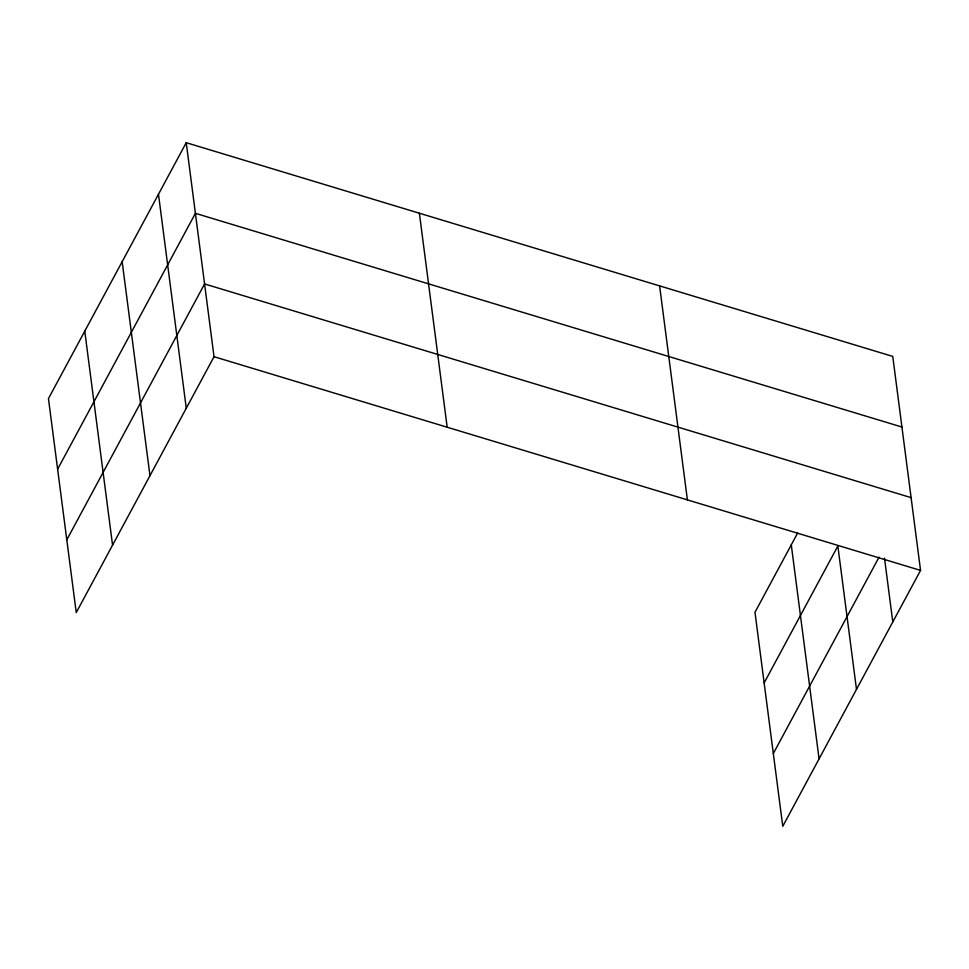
<?xml version="1.0" encoding="UTF-8"?>
<svg xmlns="http://www.w3.org/2000/svg" width="969" height="969" viewBox="0 0 969 969"><rect width="100%" height="100%" fill="white"/><g stroke="black" fill="none" stroke-linecap="round" stroke-linejoin="round"><path stroke-width="1.45" d="M186.23 142.697L48.45 398.598L76.248 612.59L214.028 356.701L186.23 142.697L892.752 356.41L920.55 570.402L782.77 826.303L754.972 612.299L797.632 533.071M57.619 469.214L195.411 213.325L901.921 427.026M66.8 539.83L204.58 283.941L911.102 497.642M764.141 682.915L837.858 546.007L856.487 689.383M773.31 753.543L879.065 557.127M214.028 356.701L920.55 570.402M884.503 558.108L892.788 621.953M791.273 544.869L819.071 758.86M659.598 285.879L687.396 499.883M419.383 213.228L447.181 427.22M158.48 194.248L186.278 408.252M122.167 261.691L149.965 475.682M84.763 331.168L112.561 545.159"/></g></svg>
